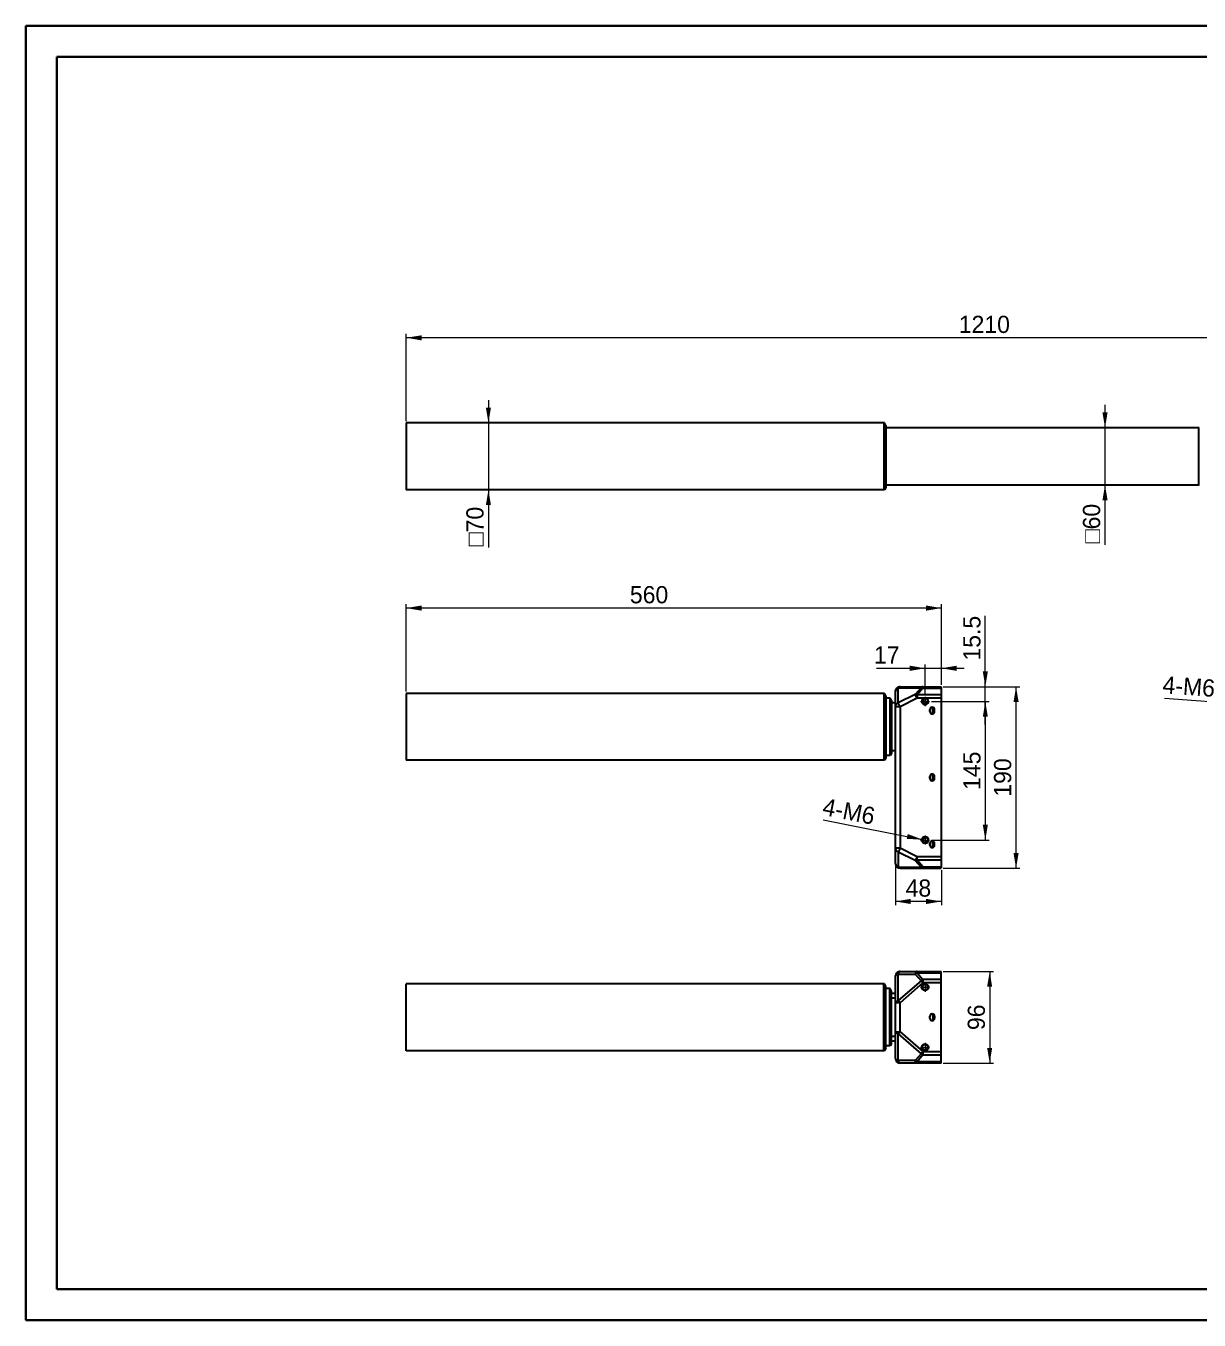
# Model space of a CAD drawing. Header units: millimetres. Extents: x 0 to 1916, y 0 to 1355.
# Drawn here: x 0 to 1228, y 0 to 1355 of the extents above; entities that cross this region are included whole.
import ezdxf

# ---------------------------------------------------------------- set-up
doc = ezdxf.new("R2010")
doc.units = ezdxf.units.MM
doc.linetypes.add('CENTER2', pattern=[7.5, 5, -1, 0.5, -1])
doc.layers.get('0').update_dxf_attribs({"lineweight": 18})
for name, color, linetype, lineweight in [('CAXA0', 7, 'Continuous', 70), ('CAXA3', 7, 'Continuous', 18), ('輪廓線', 7, 'Continuous', 20)]:
    doc.layers.add(name, color=color, linetype=linetype, lineweight=lineweight)
doc.dimstyles.new('ISO-25', dxfattribs={"dimtxt": 6, "dimasz": 6, "dimexe": 0.5, "dimexo": 0.625, "dimgap": 1.2, "dimtad": 1, "dimdsep": 46, "dimtxsty": 'Standard', "dimcen": 2.5, "dimdle": 12, "dimclrd": 3, "dimclre": 3, "dimclrt": 3, "dimadec": 0, "dimazin": 0, "dimtfac": 1, "dimtmove": 0, "dimatfit": 3, "dimfxl": 0, "dimarcsym": 0})

# ---------------------------------------------------------------- blocks, each defined once
blk = doc.blocks.new('*X4')
at = {"layer": '輪廓線', "linetype": 'Continuous', "lineweight": 15}
for points in [[(1008.7, 365), (1011.3, 349), (1006, 349)], [(1008.7, 269), (1011.3, 285), (1006, 285)]]:
    blk.add_hatch(color=0, dxfattribs=at).paths.add_polyline_path(points, flags=0)
at = {"layer": '輪廓線', "color": 0, "linetype": 'Continuous', "lineweight": 15}
for p, q in [((960.1, 365), (1012.7, 365)), ((1008.7, 365), (1008.7, 269)), ((960.1, 269), (1012.7, 269))]:
    blk.add_line(p, q, dxfattribs=at)
at = {"layer": '輪廓線', "color": 0, "lineweight": 15, "insert": (994.8, 317), "char_height": 18, "width": 46.659, "attachment_point": 5, "rotation": 90}
blk.add_mtext('96', dxfattribs=at)
blk = doc.blocks.new('*X5')
at = {"layer": '輪廓線', "linetype": 'Continuous', "lineweight": 15}
for points in [[(398.1, 1028.4), (414.1, 1025.7), (414.1, 1031)], [(1608.1, 1028.4), (1592.1, 1025.7), (1592.1, 1031)]]:
    blk.add_hatch(color=0, dxfattribs=at).paths.add_polyline_path(points, flags=0)
at = {"layer": '輪廓線', "color": 0, "linetype": 'Continuous', "lineweight": 15}
for p, q in [((398.1, 941.2), (398.1, 1032.4)), ((1608.1, 770.3), (1608.1, 1032.4)), ((1608.1, 1028.4), (398.1, 1028.4))]:
    blk.add_line(p, q, dxfattribs=at)
at = {"layer": '輪廓線', "color": 0, "lineweight": 15, "insert": (1003.1, 1042.3), "char_height": 18, "width": 94.525, "attachment_point": 5}
blk.add_mtext('1210', dxfattribs=at)
blk = doc.blocks.new('*X6')
at = {"layer": '輪廓線', "linetype": 'Continuous', "lineweight": 15}
for points in [[(1129.4, 934.2), (1126.7, 950.2), (1132.1, 950.2)], [(1129.4, 874.2), (1126.7, 858.2), (1132.1, 858.2)]]:
    blk.add_hatch(color=0, dxfattribs=at).paths.add_polyline_path(points, flags=0)
at = {"layer": '輪廓線', "color": 0, "linetype": 'Continuous', "lineweight": 15}
blk.add_line((1129.4, 811.8), (1129.4, 958.2), dxfattribs=at)
at = {"layer": '輪廓線', "color": 0, "lineweight": 15, "insert": (1115.4, 833.9), "char_height": 18, "width": 88.3, "attachment_point": 5, "rotation": 90}
blk.add_mtext('{\\Fgdt,gbcbig.shx;o}60', dxfattribs=at)
blk = doc.blocks.new('*X8')
at = {"layer": '輪廓線', "linetype": 'Continuous', "lineweight": 15}
for points in [[(1036.3, 663.1), (1033.6, 647.1), (1039, 647.1)], [(1036.3, 473.1), (1033.6, 489.1), (1039, 489.1)]]:
    blk.add_hatch(color=0, dxfattribs=at).paths.add_polyline_path(points, flags=0)
at = {"layer": '輪廓線', "color": 0, "linetype": 'Continuous', "lineweight": 15}
for p, q in [((960.1, 663.1), (1040.3, 663.1)), ((1036.3, 473.1), (1036.3, 663.1)), ((960.1, 473.1), (1040.3, 473.1))]:
    blk.add_line(p, q, dxfattribs=at)
at = {"layer": '輪廓線', "color": 0, "lineweight": 15, "insert": (1022.3, 568.1), "char_height": 18, "width": 68.782, "attachment_point": 5, "rotation": 90}
blk.add_mtext('190', dxfattribs=at)
blk = doc.blocks.new('*X9')
at = {"layer": '輪廓線', "linetype": 'Continuous', "lineweight": 15}
for points in [[(398.1, 745.4), (414.1, 742.7), (414.1, 748.1)], [(958.1, 745.4), (942.1, 742.7), (942.1, 748.1)]]:
    blk.add_hatch(color=0, dxfattribs=at).paths.add_polyline_path(points, flags=0)
at = {"layer": '輪廓線', "color": 0, "linetype": 'Continuous', "lineweight": 15}
for p, q in [((398.1, 658.1), (398.1, 749.4)), ((958.1, 745.4), (398.1, 745.4)), ((958.1, 665.1), (958.1, 749.4))]:
    blk.add_line(p, q, dxfattribs=at)
at = {"layer": '輪廓線', "color": 0, "lineweight": 15, "insert": (652.2, 759.3), "char_height": 18, "width": 71.598, "attachment_point": 5}
blk.add_mtext('560', dxfattribs=at)
blk = doc.blocks.new('*X10')
at = {"layer": '輪廓線', "linetype": 'Continuous', "lineweight": 15}
for points in [[(1292.1, 643.8), (1276.4, 647.6), (1276, 642.3)], [(1298.1, 643.4), (1314.3, 644.9), (1313.9, 639.6)]]:
    blk.add_hatch(color=0, dxfattribs=at).paths.add_polyline_path(points, flags=0)
at = {"layer": '輪廓線', "color": 0, "linetype": 'Continuous', "lineweight": 15}
blk.add_line((1191.5, 651.1), (1322, 641.6), dxfattribs=at)
at = {"layer": '輪廓線', "color": 0, "lineweight": 15, "insert": (1217.1, 663.2), "char_height": 18, "width": 98.547, "attachment_point": 5, "rotation": 355.8531}
blk.add_mtext('4-M6', dxfattribs=at)
blk = doc.blocks.new('*X11')
at = {"layer": '輪廓線', "linetype": 'Continuous', "lineweight": 15}
blk.add_hatch(color=0, dxfattribs=at).paths.add_polyline_path([(938.1, 503.2), (922.9, 508.9), (921.9, 503.7)], flags=0)
at = {"layer": '輪廓線', "color": 0, "linetype": 'Continuous', "lineweight": 15}
blk.add_line((834.4, 523.6), (941.1, 502.6), dxfattribs=at)
at = {"layer": '輪廓線', "color": 0, "linetype": 'Continuous', "lineweight": 15, "insert": (861.3, 532.5), "char_height": 18, "width": 98.547, "attachment_point": 5, "rotation": 348.8526}
blk.add_mtext('4-M6', dxfattribs=at)
blk = doc.blocks.new('*X12')
at = {"layer": '輪廓線', "linetype": 'Continuous', "lineweight": 15}
for points in [[(1004.1, 647.6), (1006.8, 631.6), (1001.5, 631.6)], [(1004.1, 502.6), (1006.8, 518.6), (1001.5, 518.6)]]:
    blk.add_hatch(color=0, dxfattribs=at).paths.add_polyline_path(points, flags=0)
at = {"layer": '輪廓線', "color": 0, "linetype": 'Continuous', "lineweight": 15}
for p, q in [((947.9, 647.6), (1008.1, 647.6)), ((1004.1, 647.6), (1004.1, 502.6)), ((947.9, 502.6), (1008.1, 502.6))]:
    blk.add_line(p, q, dxfattribs=at)
at = {"layer": '輪廓線', "color": 0, "lineweight": 15, "insert": (990.2, 575.1), "char_height": 18, "width": 68.179, "attachment_point": 5, "rotation": 90}
blk.add_mtext('145', dxfattribs=at)
blk = doc.blocks.new('*X13')
at = {"layer": '輪廓線', "linetype": 'Continuous', "lineweight": 15}
for points in [[(941.1, 682.4), (925.1, 685.1), (925.1, 679.7)], [(958.1, 682.4), (974.1, 685.1), (974.1, 679.7)]]:
    blk.add_hatch(color=0, dxfattribs=at).paths.add_polyline_path(points, flags=0)
at = {"layer": '輪廓線', "color": 0, "linetype": 'Continuous', "lineweight": 15}
for p, q in [((890.3, 682.4), (982.1, 682.4)), ((941.1, 654.4), (941.1, 686.4)), ((958.1, 665.1), (958.1, 686.4))]:
    blk.add_line(p, q, dxfattribs=at)
at = {"layer": '輪廓線', "color": 0, "lineweight": 15, "insert": (901, 696.4), "char_height": 18, "width": 42.637, "attachment_point": 5}
blk.add_mtext('17', dxfattribs=at)
blk = doc.blocks.new('*X14')
at = {"layer": '輪廓線', "linetype": 'Continuous', "lineweight": 15}
for points in [[(1004.1, 663.1), (1001.5, 679.1), (1006.8, 679.1)], [(1004.1, 647.6), (1001.5, 631.6), (1006.8, 631.6)]]:
    blk.add_hatch(color=0, dxfattribs=at).paths.add_polyline_path(points, flags=0)
at = {"layer": '輪廓線', "color": 0, "linetype": 'Continuous', "lineweight": 15}
blk.add_line((1004.1, 623.6), (1004.1, 737.4), dxfattribs=at)
at = {"layer": '輪廓線', "color": 0, "lineweight": 15, "insert": (990.2, 713.9), "char_height": 18, "width": 93.922, "attachment_point": 5, "rotation": 90}
blk.add_mtext('15.5', dxfattribs=at)
blk = doc.blocks.new('*X15')
at = {"layer": '輪廓線', "linetype": 'Continuous', "lineweight": 15}
for points in [[(910.1, 438.3), (926.1, 435.6), (926.1, 441)], [(958.1, 438.3), (942.1, 435.6), (942.1, 441)]]:
    blk.add_hatch(color=0, dxfattribs=at).paths.add_polyline_path(points, flags=0)
at = {"layer": '輪廓線', "color": 0, "linetype": 'Continuous', "lineweight": 15}
for p, q in [((910.1, 476.1), (910.1, 434.3)), ((958.1, 471.1), (958.1, 434.3)), ((958.1, 438.3), (910.1, 438.3))]:
    blk.add_line(p, q, dxfattribs=at)
at = {"layer": '輪廓線', "color": 0, "lineweight": 15, "insert": (934.1, 452.2), "char_height": 18, "width": 46.659, "attachment_point": 5}
blk.add_mtext('48', dxfattribs=at)
blk = doc.blocks.new('*X16')
at = {"layer": '輪廓線', "linetype": 'Continuous', "lineweight": 15}
for points in [[(484.1, 939.2), (486.7, 955.2), (481.4, 955.2)], [(484.1, 869.2), (486.7, 853.2), (481.4, 853.2)]]:
    blk.add_hatch(color=0, dxfattribs=at).paths.add_polyline_path(points, flags=0)
at = {"layer": '輪廓線', "color": 0, "linetype": 'Continuous', "lineweight": 15}
for p, q in [((484.1, 963.2), (484.1, 808.7)), ((486.1, 869.2), (480.1, 869.2))]:
    blk.add_line(p, q, dxfattribs=at)
at = {"layer": '輪廓線', "color": 0, "lineweight": 15, "insert": (470.1, 830.8), "char_height": 18, "width": 88.3, "attachment_point": 5, "rotation": 90}
blk.add_mtext('{\\Fgdt,gbcbig.shx;o}70', dxfattribs=at)

msp = doc.modelspace()

# ---------------------------------------------------------------- linework, layer by layer
at = {"linetype": 'Continuous', "lineweight": 30}
for p, q in [((898.567, 939.208), (398.067, 939.208)), ((398.067, 939.208), (398.067, 869.208)), ((898.067, 939.208), (898.067, 869.208)), ((900.067, 936.708), (898.567, 939.208)), ((900.067, 936.708), (900.067, 871.708)), ((1227.867, 934.208), (900.067, 934.208)), ((1227.367, 934.208), (1227.367, 874.208)), ((898.567, 869.208), (398.067, 869.208)), ((900.067, 871.708), (898.567, 869.208)), ((1227.867, 874.208), (900.067, 874.208)), ((898.567, 656.101), (398.067, 656.101)), ((398.067, 656.101), (398.067, 586.101)), ((898.067, 656.101), (898.067, 586.101)), ((900.067, 653.601), (898.567, 656.101)), ((900.067, 653.601), (900.067, 588.601)), ((904.567, 651.101), (900.067, 651.101)), ((904.067, 651.101), (904.067, 591.101)), ((906.067, 648.601), (904.567, 651.101)), ((910.067, 478.101), (910.067, 658.101)), ((910.067, 478.101), (910.067, 658.101)), ((913.076, 646.162), (913.076, 662.083)), ((913.076, 646.162), (913.076, 662.083)), ((913.076, 662.083), (936.836, 662.083)), ((913.076, 662.083), (936.836, 662.083)), ((930.775, 655.012), (913.076, 646.162)), ((930.775, 655.012), (913.076, 646.162)), ((915.067, 663.101), (958.067, 663.101)), ((915.067, 663.101), (958.067, 663.101)), ((932.766, 651.03), (915.067, 642.18)), ((932.766, 651.03), (915.067, 642.18)), ((936.836, 662.083), (930.775, 655.012)), ((936.836, 662.083), (930.775, 655.012)), ((932.766, 651.03), (930.775, 655.012)), ((932.766, 651.03), (930.775, 655.012)), ((938.827, 661.636), (932.766, 654.565)), ((938.827, 661.636), (932.766, 654.565)), ((932.766, 654.565), (932.766, 651.03)), ((932.766, 654.565), (932.766, 651.03)), ((958.067, 654.565), (932.766, 654.565)), ((958.067, 654.565), (932.766, 654.565)), ((940.365, 651.03), (932.766, 651.03)), ((940.365, 651.03), (932.766, 651.03)), ((938.827, 663.101), (938.827, 661.636)), ((938.827, 663.101), (938.827, 661.636)), ((938.827, 661.636), (958.067, 661.636)), ((938.827, 661.636), (958.067, 661.636)), ((940.365, 651.03), (940.465, 650.54)), ((940.365, 651.03), (940.465, 650.54)), ((941.768, 651.03), (941.668, 650.54)), ((941.768, 651.03), (941.668, 650.54)), ((958.067, 651.03), (941.768, 651.03)), ((958.067, 651.03), (941.768, 651.03)), ((958.067, 663.101), (958.067, 473.101)), ((958.067, 663.101), (958.067, 473.101)), ((906.067, 648.601), (906.067, 593.601)), ((910.067, 646.101), (906.067, 646.101)), ((915.067, 642.18), (910.067, 642.18)), ((915.067, 642.18), (910.067, 642.18)), ((915.067, 642.18), (913.076, 646.162)), ((915.067, 642.18), (913.076, 646.162)), ((915.067, 642.18), (915.067, 494.022)), ((915.067, 642.18), (915.067, 494.022)), ((946.067, 639.101), (946.067, 637.101)), ((946.067, 639.101), (946.067, 637.101)), ((946.217, 637.101), (946.217, 639.101)), ((949.217, 634.842), (949.217, 641.359)), ((950.917, 637.101), (950.917, 639.101)), ((951.067, 637.101), (951.067, 639.101)), ((951.067, 637.101), (951.067, 639.101)), ((898.567, 586.101), (398.067, 586.101)), ((900.067, 588.601), (898.567, 586.101)), ((904.567, 591.101), (900.067, 591.101)), ((906.067, 593.601), (904.567, 591.101)), ((910.067, 596.101), (906.067, 596.101)), ((946.067, 569.101), (946.067, 567.101)), ((946.067, 569.101), (946.067, 567.101)), ((946.217, 567.101), (946.217, 569.101)), ((949.217, 564.842), (949.217, 571.359)), ((950.917, 567.101), (950.917, 569.101)), ((951.067, 567.101), (951.067, 569.101)), ((951.067, 567.101), (951.067, 569.101)), ((949.217, 494.842), (949.217, 501.359)), ((915.067, 494.022), (910.067, 494.022)), ((915.067, 494.022), (910.067, 494.022)), ((915.067, 494.022), (913.076, 490.039)), ((915.067, 494.022), (913.076, 490.039)), ((913.076, 490.039), (913.076, 474.119)), ((913.076, 490.039), (913.076, 474.119)), ((930.775, 481.19), (913.076, 490.039)), ((930.775, 481.19), (913.076, 490.039)), ((932.766, 485.172), (915.067, 494.022)), ((932.766, 485.172), (915.067, 494.022)), ((946.067, 499.101), (946.067, 497.101)), ((946.067, 499.101), (946.067, 497.101)), ((946.217, 497.101), (946.217, 499.101)), ((950.917, 497.101), (950.917, 499.101)), ((951.067, 497.101), (951.067, 499.101)), ((951.067, 497.101), (951.067, 499.101)), ((932.766, 485.172), (930.775, 481.19)), ((932.766, 485.172), (930.775, 481.19)), ((936.836, 474.119), (930.775, 481.19)), ((936.836, 474.119), (930.775, 481.19)), ((932.766, 481.636), (932.766, 485.172)), ((932.766, 481.636), (932.766, 485.172)), ((958.067, 485.172), (932.766, 485.172)), ((958.067, 485.172), (932.766, 485.172)), ((938.827, 474.565), (932.766, 481.636)), ((938.827, 474.565), (932.766, 481.636)), ((958.067, 481.636), (932.766, 481.636)), ((958.067, 481.636), (932.766, 481.636)), ((938.827, 473.101), (938.827, 474.565)), ((938.827, 473.101), (938.827, 474.565)), ((938.827, 474.565), (958.067, 474.565)), ((938.827, 474.565), (958.067, 474.565)), ((913.076, 474.119), (936.836, 474.119)), ((913.076, 474.119), (936.836, 474.119)), ((915.067, 473.101), (958.067, 473.101)), ((915.067, 473.101), (958.067, 473.101)), ((910.067, 274.038), (910.067, 360.038)), ((910.067, 274.038), (910.067, 360.038)), ((913.076, 334.452), (913.076, 362.313)), ((913.076, 334.452), (913.076, 362.313)), ((913.076, 362.313), (930.775, 362.313)), ((913.076, 362.313), (930.775, 362.313)), ((936.836, 355.242), (913.076, 334.452)), ((936.836, 355.242), (913.076, 334.452)), ((915.067, 365.038), (958.067, 365.038)), ((915.067, 365.038), (958.067, 365.038)), ((938.827, 352.967), (915.067, 332.176)), ((938.827, 352.967), (915.067, 332.176)), ((930.775, 362.313), (936.836, 355.242)), ((930.775, 362.313), (936.836, 355.242)), ((932.766, 365.038), (932.766, 363.573)), ((932.766, 365.038), (932.766, 363.573)), ((932.766, 363.573), (938.827, 356.502)), ((932.766, 363.573), (938.827, 356.502)), ((932.766, 363.573), (958.067, 363.573)), ((932.766, 363.573), (958.067, 363.573)), ((938.827, 352.967), (936.836, 355.242)), ((938.827, 352.967), (936.836, 355.242)), ((938.827, 356.502), (938.827, 352.967)), ((938.827, 356.502), (938.827, 352.967)), ((958.067, 356.502), (938.827, 356.502)), ((958.067, 356.502), (938.827, 356.502)), ((958.067, 352.967), (938.827, 352.967)), ((958.067, 352.967), (938.827, 352.967)), ((958.067, 269.038), (958.067, 365.038)), ((958.067, 321.038), (958.067, 365.038)), ((898.567, 352.038), (398.067, 352.038)), ((398.067, 282.038), (398.067, 352.038)), ((898.067, 282.038), (898.067, 352.038)), ((900.067, 349.538), (898.567, 352.038)), ((900.067, 284.538), (900.067, 349.538)), ((904.567, 347.038), (900.067, 347.038)), ((904.067, 287.038), (904.067, 347.038)), ((906.067, 344.538), (904.567, 347.038)), ((906.067, 289.538), (906.067, 344.538)), ((910.067, 342.038), (906.067, 342.038)), ((910.067, 337.038), (906.067, 337.038)), ((915.067, 332.176), (910.067, 332.176)), ((915.067, 332.176), (910.067, 332.176)), ((915.067, 332.176), (913.076, 334.452)), ((915.067, 332.176), (913.076, 334.452)), ((915.067, 301.899), (915.067, 332.176)), ((915.067, 301.899), (915.067, 332.176)), ((946.067, 316.038), (946.067, 318.038)), ((946.213, 316.06), (946.213, 318.015)), ((949.217, 320.296), (949.217, 313.779)), ((950.917, 318.038), (950.917, 316.038)), ((951.067, 318.038), (951.067, 316.038)), ((958.067, 269.038), (958.067, 313.038)), ((910.067, 301.899), (915.067, 301.899)), ((910.067, 301.899), (915.067, 301.899)), ((915.067, 301.899), (913.076, 299.624)), ((915.067, 301.899), (913.076, 299.624)), ((913.076, 271.762), (913.076, 299.624)), ((913.076, 271.762), (913.076, 299.624)), ((913.076, 299.624), (936.836, 278.833)), ((913.076, 299.624), (936.836, 278.833)), ((915.067, 301.899), (938.827, 281.109)), ((915.067, 301.899), (938.827, 281.109)), ((900.067, 284.538), (898.567, 282.038)), ((904.567, 287.038), (900.067, 287.038)), ((906.067, 289.538), (904.567, 287.038)), ((910.067, 297.038), (906.067, 297.038)), ((910.067, 292.038), (906.067, 292.038)), ((898.567, 282.038), (398.067, 282.038)), ((930.775, 271.762), (913.076, 271.762)), ((930.775, 271.762), (913.076, 271.762)), ((936.836, 278.833), (930.775, 271.762)), ((936.836, 278.833), (930.775, 271.762)), ((938.827, 277.573), (932.766, 270.502)), ((938.827, 277.573), (932.766, 270.502)), ((938.827, 281.109), (936.836, 278.833)), ((938.827, 281.109), (936.836, 278.833)), ((938.827, 281.109), (938.827, 277.573)), ((938.827, 281.109), (938.827, 277.573)), ((938.827, 281.109), (958.067, 281.109)), ((938.827, 281.109), (958.067, 281.109)), ((938.827, 277.573), (958.067, 277.573)), ((938.827, 277.573), (958.067, 277.573)), ((958.067, 269.038), (915.067, 269.038)), ((958.067, 269.038), (915.067, 269.038)), ((932.766, 270.502), (932.766, 269.038)), ((932.766, 270.502), (932.766, 269.038)), ((958.067, 270.502), (932.766, 270.502)), ((958.067, 270.502), (932.766, 270.502))]:
    msp.add_line(p, q, dxfattribs=at)
at = {"linetype": 'CENTER2', "lineweight": 15, "ltscale": 2}
for p, q in [((941.067, 652.401), (941.067, 642.801)), ((936.281, 647.601), (945.852, 647.601)), ((936.281, 502.601), (945.852, 502.601)), ((941.067, 507.401), (941.067, 497.801)), ((941.067, 353.338), (941.067, 343.738)), ((936.281, 348.538), (945.852, 348.538)), ((936.281, 285.538), (945.852, 285.538)), ((941.067, 290.338), (941.067, 280.738))]:
    msp.add_line(p, q, dxfattribs=at)
at = {"linetype": 'Continuous', "lineweight": 30}
for centre, radius in [((941.067, 647.601), 3), ((941.067, 647.601), 3), ((941.067, 502.601), 3.5), ((941.067, 502.601), 3.5), ((941.067, 502.601), 3), ((941.067, 502.601), 3), ((941.067, 348.538), 3), ((941.067, 285.538), 3)]:
    msp.add_circle(centre, radius, dxfattribs=at)
for centre, radius, start, end in [((915.067, 658.101), 5, 90, 180), ((915.067, 658.101), 5, 90, 180), ((913.836, 658.1), 3.769, 174.407424, 179.991081), ((941.067, 647.601), 3.5, 101.565854, 78.434146), ((941.067, 647.601), 3.5, 101.565854, 78.434146), ((941.069, 647.934), 3.175, 90.035137, 102.80561), ((941.069, 647.934), 3.175, 91.460744, 102.809425), ((941.067, 647.959), 3.149, 90.000278, 91.433971), ((941.065, 647.934), 3.175, 77.19439, 89.964863), ((941.066, 647.944), 3.165, 80.024594, 89.9835), ((941.062, 647.926), 3.183, 78.605669, 80.021869), ((941.061, 647.92), 3.189, 77.189441, 78.605767), ((948.567, 639.101), 2.5, 360, 180), ((948.567, 639.101), 2.5, 360, 180), ((948.567, 637.101), 2.5, 180, 360), ((948.567, 637.101), 2.5, 180, 360), ((948.567, 639.101), 2.35, 360, 180), ((948.567, 637.101), 2.35, 180, 360), ((948.567, 569.101), 2.5, 360, 180), ((948.567, 569.101), 2.5, 360, 180), ((948.567, 569.101), 2.35, 360, 180), ((948.567, 567.101), 2.5, 180, 0), ((948.567, 567.101), 2.5, 180, 0), ((948.567, 567.101), 2.35, 180, 0), ((948.567, 499.101), 2.5, 360, 180), ((948.567, 499.101), 2.5, 360, 180), ((948.567, 499.101), 2.35, 360, 180), ((948.567, 497.101), 2.5, 180, 0), ((948.567, 497.101), 2.5, 180, 0), ((948.567, 497.101), 2.35, 180, 0), ((915.067, 478.101), 5, 180, 270), ((915.067, 478.101), 5, 180, 270), ((913.836, 478.101), 3.769, 180.008919, 185.592576), ((915.067, 360.038), 5, 90, 180), ((915.067, 360.038), 5, 90, 180), ((948.567, 318.038), 2.5, 0, 180), ((948.567, 316.038), 2.5, 180, 0), ((948.567, 318.038), 2.35, 73.942867, 180.543286), ((948.567, 316.038), 2.35, 179.456715, 286.057133), ((948.567, 318.038), 2.35, 0, 73.942867), ((948.567, 316.038), 2.35, 286.057133, 360), ((915.067, 274.038), 5, 180, 270), ((915.067, 274.038), 5, 180, 270), ((941.932, 284.682), 7.758, 228.938139, 246.408605), ((933.203, 303.643), 23.009, 289.95323, 296.984257)]:
    msp.add_arc(centre, radius, start, end, dxfattribs=at)
at = {"linetype": 'CENTER2', "lineweight": 15, "ltscale": 2}
for centre, radius, start, end in [((941.067, 647.601), 2, 75, 15), ((941.067, 502.601), 2, 75, 15), ((941.067, 348.538), 2.6, 270, 180), ((941.067, 285.538), 2.6, 270, 180)]:
    msp.add_arc(centre, radius, start, end, dxfattribs=at)
at = {"linetype": 'Continuous', "lineweight": 30}
for points, knots in [([(910.067, 658.101), (910.067, 658.94), (910.704, 660.717), (912.23, 661.764), (913.076, 662.083)], [0, 0, 0, 0, 2.54663495, 5.28949326, 5.28949326, 5.28949326, 5.28949326]), ([(910.085, 658.467), (910.161, 659.248), (910.862, 660.84), (912.287, 661.786), (913.076, 662.083)], [0, 0, 0, 0, 2.37628774, 4.92714303, 4.92714303, 4.92714303, 4.92714303]), ([(915.067, 663.101), (914.706, 663.101), (913.935, 662.897), (913.339, 662.387), (913.076, 662.083)], [0, 0, 0, 0, 1.08858532, 2.30258778, 2.30258778, 2.30258778, 2.30258778]), ([(915.067, 663.101), (914.706, 663.101), (913.935, 662.897), (913.339, 662.387), (913.076, 662.083)], [0, 0, 0, 0, 1.08858532, 2.30258778, 2.30258778, 2.30258778, 2.30258778]), ([(932.766, 654.565), (932.597, 654.638), (931.96, 654.88), (931.274, 655.015), (930.775, 655.012)], [0, 0, 0, 0, 0.55354807, 2.05305363, 2.05305363, 2.05305363, 2.05305363]), ([(932.766, 654.565), (932.597, 654.638), (931.96, 654.88), (931.274, 655.015), (930.775, 655.012)], [0, 0, 0, 0, 0.55354807, 2.05305363, 2.05305363, 2.05305363, 2.05305363]), ([(938.827, 663.101), (938.466, 663.101), (937.696, 662.897), (937.1, 662.387), (936.836, 662.083)], [0, 0, 0, 0, 1.08858466, 2.30258808, 2.30258808, 2.30258808, 2.30258808]), ([(938.827, 661.636), (938.658, 661.709), (938.02, 661.951), (937.335, 662.086), (936.836, 662.083)], [0, 0, 0, 0, 0.55354782, 2.05305363, 2.05305363, 2.05305363, 2.05305363]), ([(938.827, 661.636), (938.658, 661.709), (938.02, 661.951), (937.335, 662.086), (936.836, 662.083)], [0, 0, 0, 0, 0.55354782, 2.05305363, 2.05305363, 2.05305363, 2.05305363]), ([(938.827, 663.101), (938.466, 663.101), (937.969, 662.969), (937.551, 662.713), (937.446, 662.639)], [0, 0, 0, 0, 1.08805334, 1.47677788, 1.47677788, 1.47677788, 1.47677788]), ([(910.067, 642.18), (910.067, 642.6), (910.213, 643.457), (911.06, 645.022), (912.23, 645.843), (913.076, 646.162)], [0, 0, 0, 0, 1.26846359, 2.56866314, 5.29873399, 5.29873399, 5.29873399, 5.29873399]), ([(910.067, 642.18), (910.067, 643.019), (910.704, 644.796), (912.23, 645.843), (913.076, 646.162)], [0, 0, 0, 0, 2.54664987, 5.28949334, 5.28949334, 5.28949334, 5.28949334]), ([(910.067, 494.022), (910.067, 493.601), (910.213, 492.744), (911.06, 491.18), (912.23, 490.358), (913.076, 490.039)], [0, 0, 0, 0, 1.26846359, 2.56866314, 5.29873399, 5.29873399, 5.29873399, 5.29873399]), ([(910.067, 494.022), (910.067, 493.182), (910.704, 491.405), (912.23, 490.358), (913.076, 490.039)], [0, 0, 0, 0, 2.54664987, 5.28949334, 5.28949334, 5.28949334, 5.28949334]), ([(910.067, 478.101), (910.067, 477.261), (910.704, 475.484), (912.23, 474.437), (913.076, 474.119)], [0, 0, 0, 0, 2.54663495, 5.28949326, 5.28949326, 5.28949326, 5.28949326]), ([(910.085, 477.734), (910.161, 476.953), (910.862, 475.361), (912.287, 474.416), (913.076, 474.119)], [0, 0, 0, 0, 2.37628774, 4.92714303, 4.92714303, 4.92714303, 4.92714303]), ([(932.766, 481.636), (932.597, 481.564), (931.96, 481.321), (931.274, 481.186), (930.775, 481.19)], [0, 0, 0, 0, 0.55354807, 2.05305363, 2.05305363, 2.05305363, 2.05305363]), ([(932.766, 481.636), (932.597, 481.564), (931.96, 481.321), (931.274, 481.186), (930.775, 481.19)], [0, 0, 0, 0, 0.55354807, 2.05305363, 2.05305363, 2.05305363, 2.05305363]), ([(938.827, 474.565), (938.658, 474.493), (938.02, 474.25), (937.335, 474.115), (936.836, 474.119)], [0, 0, 0, 0, 0.55354782, 2.05305363, 2.05305363, 2.05305363, 2.05305363]), ([(938.827, 474.565), (938.658, 474.493), (938.02, 474.25), (937.335, 474.115), (936.836, 474.119)], [0, 0, 0, 0, 0.55354782, 2.05305363, 2.05305363, 2.05305363, 2.05305363]), ([(915.067, 473.101), (914.706, 473.101), (913.935, 473.305), (913.339, 473.815), (913.076, 474.119)], [0, 0, 0, 0, 1.08858531, 2.30258777, 2.30258777, 2.30258777, 2.30258777]), ([(915.067, 473.101), (914.706, 473.101), (913.935, 473.305), (913.339, 473.815), (913.076, 474.119)], [0, 0, 0, 0, 1.08858531, 2.30258777, 2.30258777, 2.30258777, 2.30258777]), ([(938.827, 473.101), (938.466, 473.101), (937.696, 473.305), (937.1, 473.815), (936.836, 474.119)], [0, 0, 0, 0, 1.08858466, 2.30258808, 2.30258808, 2.30258808, 2.30258808]), ([(938.827, 473.101), (938.466, 473.101), (937.696, 473.305), (937.1, 473.815), (936.836, 474.119)], [0, 0, 0, 0, 1.08858466, 2.30258808, 2.30258808, 2.30258808, 2.30258808]), ([(910.067, 360.038), (910.067, 360.284), (910.221, 360.752), (910.709, 361.292), (911.62, 361.908), (912.47, 362.183), (913.076, 362.313)], [0, 0, 0, 0, 0.74302875, 1.39730086, 2.16716675, 4.03258968, 4.03258968, 4.03258968, 4.03258968]), ([(910.067, 360.038), (910.067, 360.284), (910.308, 361.003), (911.429, 361.843), (912.47, 362.183), (913.076, 362.313)], [0, 0, 0, 0, 0.74475378, 2.1606279, 4.03038161, 4.03038161, 4.03038161, 4.03038161]), ([(915.067, 365.038), (914.855, 365.038), (914.381, 364.87), (913.826, 364.268), (913.371, 363.39), (913.163, 362.695), (913.076, 362.313)], [0, 0, 0, 0, 0.6367545, 1.4235244, 2.41513814, 3.59462731, 3.59462731, 3.59462731, 3.59462731]), ([(915.067, 365.038), (914.607, 365.038), (913.891, 364.433), (913.379, 363.393), (913.163, 362.695), (913.076, 362.313)], [0, 0, 0, 0, 1.39408293, 2.39279656, 3.5807308, 3.5807308, 3.5807308, 3.5807308]), ([(932.766, 365.038), (932.555, 365.038), (932.081, 364.87), (931.526, 364.268), (931.07, 363.39), (930.862, 362.695), (930.775, 362.313)], [0, 0, 0, 0, 0.63676454, 1.4235366, 2.41514644, 3.59462701, 3.59462701, 3.59462701, 3.59462701]), ([(932.766, 365.038), (932.306, 365.038), (931.591, 364.433), (931.078, 363.393), (930.862, 362.695), (930.775, 362.313)], [0, 0, 0, 0, 1.39409503, 2.39280484, 3.58073054, 3.58073054, 3.58073054, 3.58073054]), ([(932.766, 363.573), (932.591, 363.498), (931.881, 363.157), (931.226, 362.703), (930.775, 362.313)], [0, 0, 0, 0, 0.57330331, 2.36446169, 2.36446169, 2.36446169, 2.36446169]), ([(932.766, 363.573), (932.591, 363.498), (931.881, 363.157), (931.226, 362.703), (930.775, 362.313)], [0, 0, 0, 0, 0.57330331, 2.36446169, 2.36446169, 2.36446169, 2.36446169]), ([(938.827, 356.502), (938.652, 356.427), (937.942, 356.086), (937.287, 355.632), (936.836, 355.242)], [0, 0, 0, 0, 0.57330303, 2.3644617, 2.3644617, 2.3644617, 2.3644617]), ([(938.827, 356.502), (938.652, 356.427), (937.942, 356.086), (937.287, 355.632), (936.836, 355.242)], [0, 0, 0, 0, 0.57330303, 2.3644617, 2.3644617, 2.3644617, 2.3644617]), ([(937.567, 348.538), (937.614, 348.978), (937.686, 349.657), (938.122, 350.473), (938.574, 351.029), (939.131, 351.484), (939.947, 351.906), (941.067, 352.123), (942.186, 351.906), (943.002, 351.485), (943.559, 351.029), (944.011, 350.473), (944.447, 349.657), (944.52, 348.978), (944.567, 348.538)], [0, 0, 0, 0, 1.31448862, 2.02942549, 2.7448873, 3.45983468, 4.17528824, 5.48979746, 6.80424801, 7.51919459, 8.23465244, 8.94957538, 9.66505079, 10.97953941, 10.97953941, 10.97953941, 10.97953941]), ([(944.567, 348.538), (944.52, 348.097), (944.447, 347.418), (944.011, 346.602), (943.559, 346.046), (943.002, 345.591), (942.186, 345.169), (941.067, 344.953), (939.947, 345.169), (939.131, 345.591), (938.574, 346.046), (938.122, 346.602), (937.686, 347.418), (937.614, 348.097), (937.567, 348.538)], [0, 0, 0, 0, 1.31448862, 2.02942549, 2.7448873, 3.45983586, 4.17528942, 5.48973961, 6.80424848, 7.51919592, 8.23465377, 8.94957672, 9.66505212, 10.97954074, 10.97954074, 10.97954074, 10.97954074]), ([(910.067, 332.176), (910.067, 332.423), (910.221, 332.89), (910.709, 333.43), (911.62, 334.046), (912.47, 334.321), (913.076, 334.452)], [0, 0, 0, 0, 0.74302788, 1.3973006, 2.16716461, 4.03258959, 4.03258959, 4.03258959, 4.03258959]), ([(910.067, 332.176), (910.067, 332.423), (910.308, 333.141), (911.429, 333.981), (912.47, 334.321), (913.076, 334.452)], [0, 0, 0, 0, 0.7447529, 2.16062568, 4.03038145, 4.03038145, 4.03038145, 4.03038145]), ([(910.067, 301.899), (910.067, 301.652), (910.221, 301.185), (910.709, 300.645), (911.62, 300.029), (912.47, 299.754), (913.076, 299.624)], [0, 0, 0, 0, 0.74301927, 1.39729175, 2.16715746, 4.03258938, 4.03258938, 4.03258938, 4.03258938]), ([(910.067, 301.899), (910.067, 301.652), (910.308, 300.934), (911.429, 300.094), (912.47, 299.754), (913.076, 299.624)], [0, 0, 0, 0, 0.74474429, 2.16061845, 4.03038122, 4.03038122, 4.03038122, 4.03038122]), ([(937.567, 285.538), (937.614, 285.978), (937.686, 286.657), (938.122, 287.473), (938.574, 288.029), (939.131, 288.484), (939.947, 288.906), (941.067, 289.123), (942.186, 288.906), (943.002, 288.485), (943.559, 288.029), (944.011, 287.473), (944.447, 286.657), (944.52, 285.978), (944.567, 285.538)], [0, 0, 0, 0, 1.31448862, 2.02942549, 2.7448873, 3.45983586, 4.17528942, 5.48979829, 6.80424848, 7.51919592, 8.23465377, 8.94957672, 9.66505212, 10.97954074, 10.97954074, 10.97954074, 10.97954074]), ([(944.567, 285.538), (944.52, 285.097), (944.447, 284.418), (944.011, 283.602), (943.559, 283.046), (943.002, 282.591), (942.186, 282.169), (941.067, 281.953), (939.947, 282.169), (939.131, 282.591), (938.574, 283.046), (938.122, 283.602), (937.686, 284.418), (937.614, 285.097), (937.567, 285.538)], [0, 0, 0, 0, 1.31448862, 2.02942549, 2.7448873, 3.45983468, 4.17528824, 5.48973878, 6.80424801, 7.51919459, 8.23465244, 8.94957538, 9.66505079, 10.97953941, 10.97953941, 10.97953941, 10.97953941]), ([(910.067, 274.038), (910.067, 273.791), (910.221, 273.323), (910.709, 272.783), (911.62, 272.167), (912.47, 271.893), (913.076, 271.762)], [0, 0, 0, 0, 0.74303231, 1.39730451, 2.16716778, 4.03258972, 4.03258972, 4.03258972, 4.03258972]), ([(910.067, 274.038), (910.067, 273.791), (910.308, 273.072), (911.429, 272.233), (912.47, 271.893), (913.076, 271.762)], [0, 0, 0, 0, 0.74475734, 2.16062891, 4.03038162, 4.03038162, 4.03038162, 4.03038162]), ([(915.067, 269.038), (914.855, 269.038), (914.381, 269.205), (913.826, 269.807), (913.371, 270.685), (913.163, 271.38), (913.076, 271.762)], [0, 0, 0, 0, 0.63675446, 1.42352433, 2.4151381, 3.59462732, 3.59462732, 3.59462732, 3.59462732]), ([(915.067, 269.038), (914.607, 269.038), (913.891, 269.642), (913.379, 270.682), (913.163, 271.38), (913.076, 271.762)], [0, 0, 0, 0, 1.39408285, 2.39279652, 3.5807308, 3.5807308, 3.5807308, 3.5807308]), ([(932.766, 269.038), (932.555, 269.038), (932.081, 269.205), (931.526, 269.807), (931.07, 270.685), (930.862, 271.38), (930.775, 271.762)], [0, 0, 0, 0, 0.63676454, 1.42353658, 2.41514642, 3.59462701, 3.59462701, 3.59462701, 3.59462701]), ([(932.766, 270.502), (932.591, 270.577), (931.881, 270.918), (931.226, 271.372), (930.775, 271.762)], [0, 0, 0, 0, 0.57330331, 2.36446169, 2.36446169, 2.36446169, 2.36446169]), ([(932.766, 270.502), (932.591, 270.577), (931.881, 270.918), (931.226, 271.372), (930.775, 271.762)], [0, 0, 0, 0, 0.57330331, 2.36446169, 2.36446169, 2.36446169, 2.36446169]), ([(932.766, 269.038), (932.306, 269.038), (931.591, 269.642), (931.078, 270.682), (930.862, 271.38), (930.775, 271.762)], [0, 0, 0, 0, 1.39409501, 2.39280482, 3.58073054, 3.58073054, 3.58073054, 3.58073054]), ([(938.827, 277.573), (938.652, 277.648), (937.942, 277.989), (937.287, 278.443), (936.836, 278.833)], [0, 0, 0, 0, 0.57330303, 2.3644617, 2.3644617, 2.3644617, 2.3644617]), ([(938.827, 277.573), (938.652, 277.648), (937.942, 277.989), (937.287, 278.443), (936.836, 278.833)], [0, 0, 0, 0, 0.57330303, 2.3644617, 2.3644617, 2.3644617, 2.3644617])]:
    msp.add_open_spline(points, degree=3, knots=knots, dxfattribs=at)
msp.add_open_spline([(937.446, 662.639), (937.221, 662.481), (937.016, 662.291), (936.836, 662.083)], degree=3, dxfattribs=at)
at = {"layer": 'CAXA0', "linetype": 'Continuous', "lineweight": 35}
for p, q in [((1883.975, 1322.654), (32.26, 1322.654)), ((32.26, 32.26), (32.26, 1322.654)), ((32.26, 32.26), (1883.975, 32.26)), ((1883.975, 32.26), (722.621, 32.26))]:
    msp.add_line(p, q, dxfattribs=at)
at = {"layer": 'CAXA3', "linetype": 'Continuous', "lineweight": 35}
for p, q in [((0, 1354.914), (0, 0)), ((1916.235, 1354.914), (0, 1354.914)), ((0, 0), (1916.235, 0))]:
    msp.add_line(p, q, dxfattribs=at)

# ---------------------------------------------------------------- dimensions: what is measured, and where the dimension line sits
at = {"layer": '輪廓線', "lineweight": 15}
for base, p1, p2, text, picture, middle in [((398.067, 1028.365), (1608.067, 768.279), (398.067, 939.208), '1210', '*X5', (1003.067, 1042.315)), ((398.067, 745.401), (958.067, 663.101), (398.067, 656.101), '560', '*X9', (652.209, 759.3))]:
    dim = msp.add_linear_dim(base=base, p1=p1, p2=p2, text=text, dimstyle='ISO-25', override={"dimtxt": 18, "dimasz": 16, "dimexe": 4, "dimexo": 2, "dimgap": 5, "dimsah": 1, "dimdle": 24, "dimclrd": 0, "dimclre": 0, "dimclrt": 0, "dimtolj": 1}, dxfattribs=at)
    dim.commit()
    dim.dimension.update_dxf_attribs({"geometry": picture, "text_midpoint": middle, "dimtype": 160})
for base, p1, p2, angle, picture, middle in [((484.057, 869.208), (484.057, 939.208), (488.057, 869.208), 270, '*X16', (470.057, 830.78)), ((1129.405, 934.208), (1129.405, 874.208), (1129.405, 934.208), 90, '*X6', (1115.405, 833.868))]:
    dim = msp.add_linear_dim(base=base, p1=p1, p2=p2, angle=angle, text='{\\Fgdt,gbcbig.shx;o}<>', dimstyle='ISO-25', override={"dimtxt": 18, "dimasz": 16, "dimexe": 4, "dimexo": 2, "dimgap": 5, "dimsah": 1, "dimdle": 24, "dimclrd": 0, "dimclre": 0, "dimclrt": 0, "dimtolj": 1}, dxfattribs=at)
    dim.commit()
    dim.dimension.update_dxf_attribs({"geometry": picture, "text_midpoint": middle, "dimtype": 160})
for base, p1, p2, angle, picture, middle in [((1004.138, 663.101), (1004.138, 647.601), (1004.138, 663.101), 90, '*X14', (990.189, 713.886)), ((1004.138, 502.601), (945.852, 647.601), (945.852, 502.601), 270, '*X12', (990.189, 575.101))]:
    dim = msp.add_linear_dim(base=base, p1=p1, p2=p2, angle=angle, dimstyle='ISO-25', override={"dimtxt": 18, "dimasz": 16, "dimexe": 4, "dimexo": 2, "dimgap": 5, "dimsah": 1, "dimdle": 24, "dimclrd": 0, "dimclre": 0, "dimclrt": 0, "dimtolj": 1, "dimtzin": 8}, dxfattribs=at)
    dim.commit()
    dim.dimension.update_dxf_attribs({"geometry": picture, "text_midpoint": middle})
dim = msp.add_linear_dim(base=(958.067, 682.416), p1=(941.067, 652.401), p2=(958.067, 663.101), dimstyle='ISO-25', override={"dimtxt": 18, "dimasz": 16, "dimexe": 4, "dimexo": 2, "dimgap": 5, "dimsah": 1, "dimdle": 24, "dimclrd": 0, "dimclre": 0, "dimclrt": 0, "dimtolj": 1, "dimtzin": 8}, dxfattribs=at)
dim.commit()
dim.dimension.update_dxf_attribs({"geometry": '*X13', "text_midpoint": (900.995, 696.366), "dimtype": 160})
dim = msp.add_diameter_dim_2p(p1=(1298.1, 643.384), p2=(1292.116, 643.818), text='4-M6', dimstyle='ISO-25', override={"dimtxt": 18, "dimasz": 16, "dimexe": 4, "dimexo": 2, "dimgap": 5, "dimpost": '%%C<>', "dimsah": 1, "dimdle": 24, "dimclrd": 0, "dimclre": 0, "dimclrt": 0, "dimtolj": 1}, dxfattribs=at)
dim.commit()
dim.dimension.update_dxf_attribs({"geometry": '*X10', "text_midpoint": (1216.049, 649.333), "dimtype": 163})
for base, p1, p2, angle, picture, middle in [((1036.291, 663.101), (958.067, 473.101), (958.067, 663.101), 90, '*X8', (1022.342, 568.101)), ((1008.672, 269.038), (958.067, 365.038), (958.067, 269.038), 270, '*X4', (994.772, 317.038))]:
    dim = msp.add_linear_dim(base=base, p1=p1, p2=p2, angle=angle, dimstyle='ISO-25', override={"dimtxt": 18, "dimasz": 16, "dimexe": 4, "dimexo": 2, "dimgap": 5, "dimsah": 1, "dimdle": 24, "dimclrd": 0, "dimclre": 0, "dimclrt": 0, "dimtolj": 1, "dimtzin": 8}, dxfattribs=at)
    dim.commit()
    dim.dimension.update_dxf_attribs({"geometry": picture, "text_midpoint": middle, "dimtype": 160})
dim = msp.add_radius_dim(center=(941.067, 502.601), mpoint=(938.123, 503.181), text='4-M6', dimstyle='ISO-25', override={"dimtxt": 18, "dimasz": 16, "dimexe": 4, "dimexo": 2, "dimgap": 5, "dimpost": 'R<>', "dimsah": 1, "dimdle": 24, "dimclrd": 0, "dimclre": 0, "dimclrt": 0, "dimtolj": 1}, dxfattribs=at)
dim.commit()
dim.dimension.update_dxf_attribs({"geometry": '*X11', "text_midpoint": (858.619, 518.847), "dimtype": 164})
dim = msp.add_linear_dim(base=(910.067, 438.304), p1=(958.067, 473.101), p2=(910.067, 478.101), dimstyle='ISO-25', override={"dimtxt": 18, "dimasz": 16, "dimexe": 4, "dimexo": 2, "dimgap": 5, "dimsah": 1, "dimdle": 24, "dimclrd": 0, "dimclre": 0, "dimclrt": 0, "dimtolj": 1, "dimtzin": 8}, dxfattribs=at)
dim.commit()
dim.dimension.update_dxf_attribs({"geometry": '*X15', "text_midpoint": (934.067, 452.204)})

doc.saveas('drawing.dxf')
